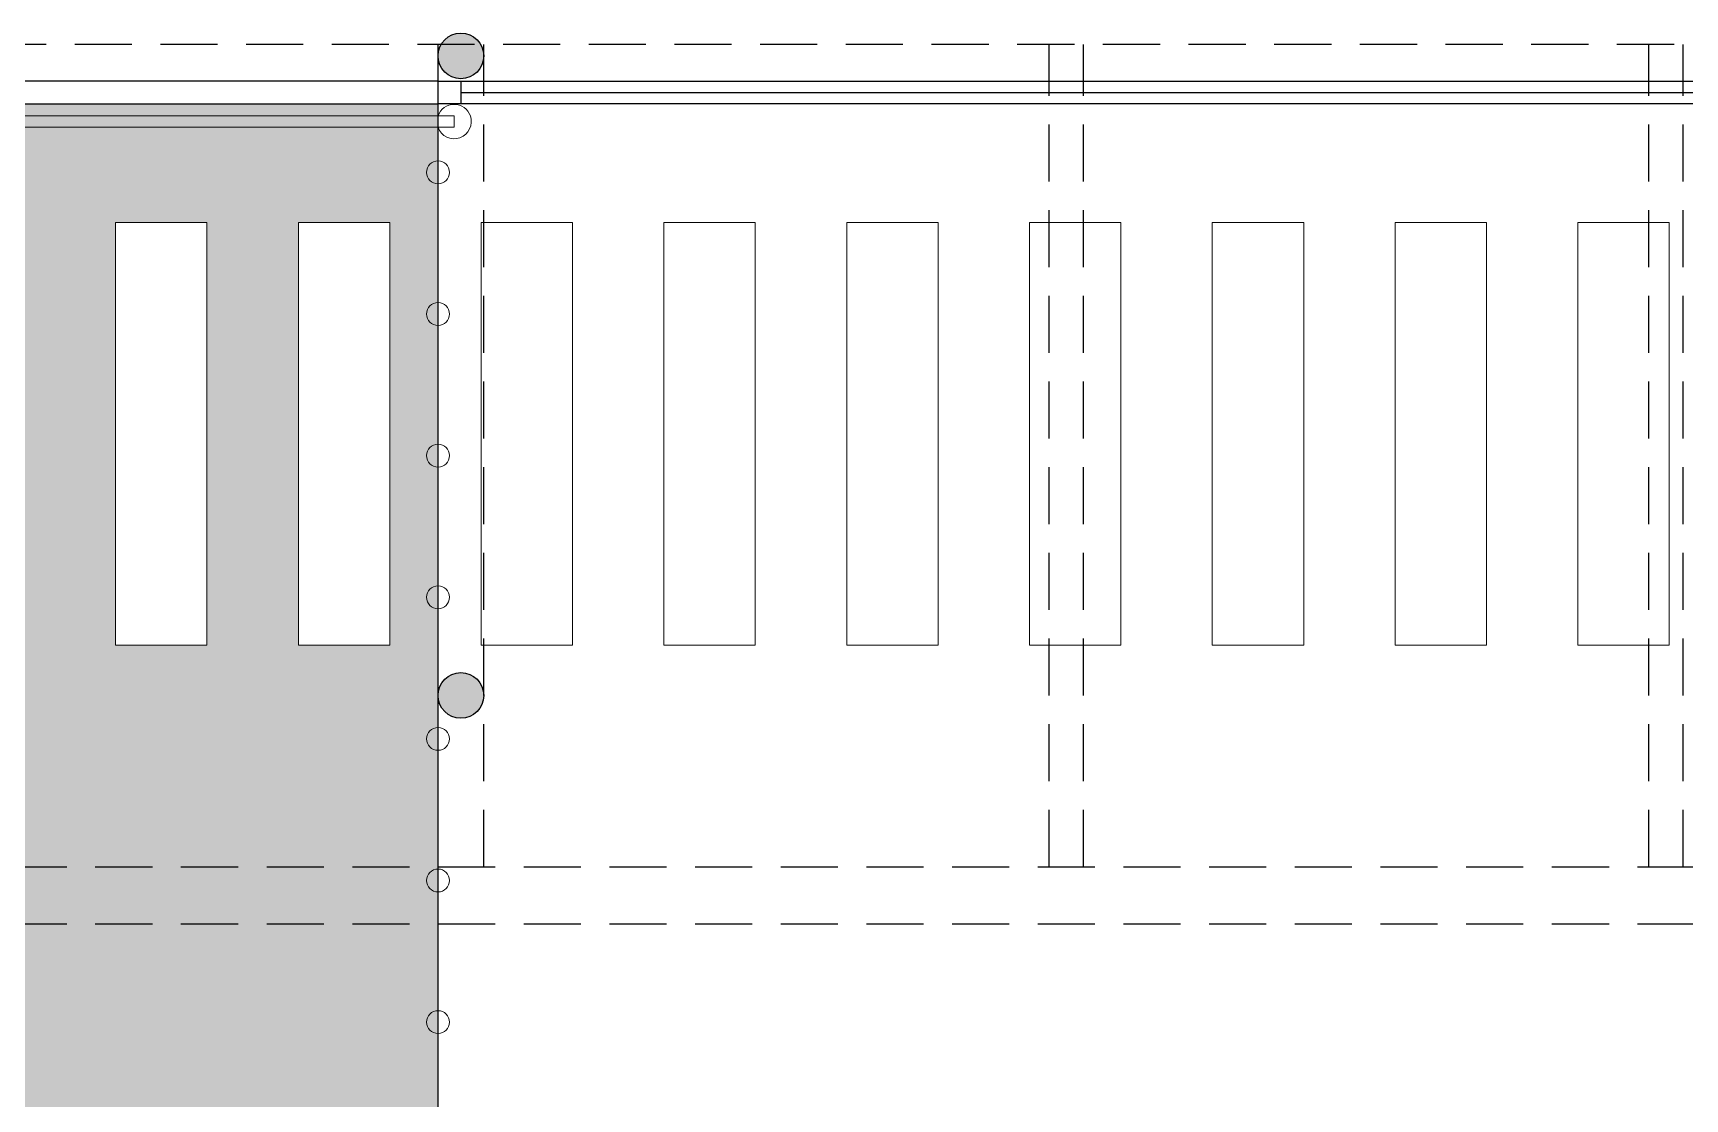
# Model space of a CAD drawing. Header units: inches. Extents: x -309 to 190, y -1585 to -1350.
# Drawn here: x -243.3 to -236.07, y -1380.15 to -1375.49 of the extents above; entities that cross this region are included whole.
import ezdxf

# ---------------------------------------------------------------- set-up
doc = ezdxf.new("R2010")
doc.units = ezdxf.units.IN
doc.header["$MEASUREMENT"] = 0
doc.linetypes.add('HIDDEN', pattern=[0.375, 0.25, -0.125])
doc.layers.get('0').update_dxf_attribs({"color": 9, "linetype": 'CONTINUOUS'})
for name, color, linetype in [('008', 9, 'CONTINUOUS'), ('02', 9, 'CONTINUOUS'), ('CARP', 9, 'CONTINUOUS'), ('color gris', 9, 'CONTINUOUS'), ('HACHS', 9, 'CONTINUOUS'), ('SEÑALIZACION', 9, 'CONTINUOUS')]:
    doc.layers.add(name, color=color, linetype=linetype)
doc.layers.add('None', color=9, linetype='CONTINUOUS', lineweight=5)
doc.layers.add('referencias03', color=9, linetype='CONTINUOUS', lineweight=18)

msp = doc.modelspace()

# ---------------------------------------------------------------- hatches: boundary and pattern name
at = {"layer": 'referencias03', "ltscale": 0.5}
h = msp.add_hatch(color=256, dxfattribs=at)
h.dxf.hatch_style = 1
edge = h.paths.add_edge_path()
edge.add_arc((-241.5318, -1376.0982), 0.05, 180, 540)
h = msp.add_hatch(color=256, dxfattribs=at)
h.dxf.hatch_style = 1
edge = h.paths.add_edge_path()
edge.add_arc((-241.5318, -1376.7182), 0.05, 180, 540)
h = msp.add_hatch(color=256, dxfattribs=at)
h.dxf.hatch_style = 1
edge = h.paths.add_edge_path()
edge.add_arc((-241.5318, -1377.3382), 0.05, 180, 540)
h = msp.add_hatch(color=256, dxfattribs=at)
h.dxf.hatch_style = 1
edge = h.paths.add_edge_path()
edge.add_arc((-241.5318, -1377.9582), 0.05, 180, 540)
h = msp.add_hatch(color=256, dxfattribs=at)
h.dxf.hatch_style = 1
edge = h.paths.add_edge_path()
edge.add_arc((-241.5318, -1378.5782), 0.05, 180, 540)
h = msp.add_hatch(color=256, dxfattribs=at)
h.dxf.hatch_style = 1
edge = h.paths.add_edge_path()
edge.add_arc((-241.5318, -1379.1982), 0.05, 180, 540)
h = msp.add_hatch(color=256, dxfattribs=at)
h.dxf.hatch_style = 1
edge = h.paths.add_edge_path()
edge.add_arc((-241.5318, -1379.8182), 0.05, 0, 360)

# ---------------------------------------------------------------- linework, layer by layer
at = {"linetype": 'HIDDEN'}
for p, q in [((-241.3318, -1379.1382), (-241.3318, -1375.5382)), ((-238.8568, -1379.1382), (-238.8568, -1375.5382)), ((-238.7068, -1379.1382), (-238.7068, -1375.5382)), ((-236.2318, -1379.1382), (-236.2318, -1375.5382)), ((-236.0818, -1379.1382), (-236.0818, -1375.5382))]:
    msp.add_line(p, q, dxfattribs=at)
msp.add_lwpolyline([(-241.5318, -1375.6982), (-234.4119, -1375.6982), (-234.4119, -1375.7982), (-241.5318, -1375.7982)], close=True)
for points in [[(-241.4318, -1375.6982), (-241.4318, -1375.7982)], [(-241.4318, -1375.7482), (-234.5119, -1375.7482)]]:
    msp.add_lwpolyline(points)
msp.add_lwpolyline([(-262.5318, -1379.3882), (-234.6218, -1379.3882)], dxfattribs=at)
at = {"layer": '008'}
msp.add_lwpolyline([(-241.5318, -1375.6982), (-246.5318, -1375.6982)], dxfattribs=at)
at = {"layer": '02'}
for centre in [(-241.4318, -1375.5882), (-241.4318, -1378.3882)]:
    msp.add_circle(centre, 0.1, dxfattribs=at)
at = {"layer": 'CARP'}
msp.add_lwpolyline([(-246.5318, -1375.7982), (-241.5318, -1375.7982)], dxfattribs=at)
at = {"layer": 'None', "linetype": 'Continuous', "lineweight": 5}
msp.add_lwpolyline([(-246.6026, -1375.8508), (-241.4611, -1375.8508), (-241.4611, -1375.9008), (-246.6026, -1375.9008)], close=True, dxfattribs=at)
for start, end in [(19.47122, 160.52878), (199.47122, 19.47122)]:
    msp.add_arc((-241.4611, -1375.8758), 0.075, start, end, dxfattribs=at)
at = {"layer": 'SEÑALIZACION', "linetype": 'Continuous', "lineweight": 0, "flags": 128}
for points in [[(-242.9431, -1376.3182), (-242.9431, -1378.1682), (-242.5431, -1378.1682), (-242.5431, -1376.3182)], [(-242.9431, -1376.3182), (-242.9431, -1378.1682), (-242.5431, -1378.1682), (-242.5431, -1376.3182)], [(-242.1431, -1376.3182), (-242.1431, -1378.1682), (-241.7431, -1378.1682), (-241.7431, -1376.3182)], [(-242.1431, -1376.3182), (-242.1431, -1378.1682), (-241.7431, -1378.1682), (-241.7431, -1376.3182)], [(-241.3431, -1376.3182), (-241.3431, -1378.1682), (-240.9431, -1378.1682), (-240.9431, -1376.3182)], [(-240.1431, -1376.3182), (-240.1431, -1378.1682), (-240.5431, -1378.1682), (-240.5431, -1376.3182)], [(-240.1431, -1376.3182), (-240.1431, -1378.1682), (-240.5431, -1378.1682), (-240.5431, -1376.3182)], [(-239.3431, -1376.3182), (-239.3431, -1378.1682), (-239.7431, -1378.1682), (-239.7431, -1376.3182)], [(-239.3431, -1376.3182), (-239.3431, -1378.1682), (-239.7431, -1378.1682), (-239.7431, -1376.3182)], [(-238.5431, -1376.3182), (-238.5431, -1378.1682), (-238.9431, -1378.1682), (-238.9431, -1376.3182)], [(-238.5431, -1376.3182), (-238.5431, -1378.1682), (-238.9431, -1378.1682), (-238.9431, -1376.3182)], [(-237.7431, -1376.3182), (-237.7431, -1378.1682), (-238.1431, -1378.1682), (-238.1431, -1376.3182)], [(-237.7431, -1376.3182), (-237.7431, -1378.1682), (-238.1431, -1378.1682), (-238.1431, -1376.3182)], [(-236.9431, -1376.3182), (-236.9431, -1378.1682), (-237.3431, -1378.1682), (-237.3431, -1376.3182)], [(-236.9431, -1376.3182), (-236.9431, -1378.1682), (-237.3431, -1378.1682), (-237.3431, -1376.3182)], [(-236.1431, -1376.3182), (-236.1431, -1378.1682), (-236.5431, -1378.1682), (-236.5431, -1376.3182)], [(-236.1431, -1376.3182), (-236.1431, -1378.1682), (-236.5431, -1378.1682), (-236.5431, -1376.3182)]]:
    msp.add_lwpolyline(points, close=True, dxfattribs=at)

# ---------------------------------------------------------------- next in the draw order: wipeouts: each hides what was drawn before it
at = {"linetype": 'Continuous', "lineweight": 5}
for points in [[(-241.4885, -1376.0732), (-241.4863, -1376.0775), (-241.4845, -1376.0821), (-241.4832, -1376.0868), (-241.4823, -1376.0916), (-241.4819, -1376.0965), (-241.482, -1376.1014), (-241.4825, -1376.1063), (-241.4836, -1376.1111), (-241.4851, -1376.1158), (-241.487, -1376.1203), (-241.4894, -1376.1246), (-241.4922, -1376.1286), (-241.4954, -1376.1323), (-241.4989, -1376.1358), (-241.5027, -1376.1388), (-241.5068, -1376.1415), (-241.5112, -1376.1437), (-241.5158, -1376.1455), (-241.5205, -1376.1469), (-241.5253, -1376.1477), (-241.5302, -1376.1481), (-241.5351, -1376.1481), (-241.54, -1376.1475), (-241.5448, -1376.1465), (-241.5495, -1376.145), (-241.554, -1376.143), (-241.5582, -1376.1406), (-241.5623, -1376.1378), (-241.566, -1376.1347), (-241.5694, -1376.1311), (-241.5725, -1376.1273), (-241.5751, -1376.1232), (-241.5774, -1376.1188), (-241.5792, -1376.1142), (-241.5805, -1376.1095), (-241.5814, -1376.1047), (-241.5818, -1376.0998), (-241.5817, -1376.0949), (-241.5812, -1376.09), (-241.5801, -1376.0852), (-241.5786, -1376.0806), (-241.5767, -1376.0761), (-241.5743, -1376.0718), (-241.5715, -1376.0677), (-241.5683, -1376.064), (-241.5648, -1376.0606), (-241.561, -1376.0575), (-241.5568, -1376.0549), (-241.5525, -1376.0526), (-241.5479, -1376.0508), (-241.5432, -1376.0495), (-241.5384, -1376.0486), (-241.5335, -1376.0482), (-241.5286, -1376.0483), (-241.5237, -1376.0488), (-241.5189, -1376.0499), (-241.5142, -1376.0514), (-241.5097, -1376.0533), (-241.5054, -1376.0557), (-241.5014, -1376.0585), (-241.4977, -1376.0617), (-241.4943, -1376.0652), (-241.4912, -1376.069)], [(-241.4885, -1376.6932), (-241.4863, -1376.6975), (-241.4845, -1376.7021), (-241.4832, -1376.7068), (-241.4823, -1376.7116), (-241.4819, -1376.7165), (-241.482, -1376.7214), (-241.4825, -1376.7263), (-241.4836, -1376.7311), (-241.4851, -1376.7358), (-241.487, -1376.7403), (-241.4894, -1376.7446), (-241.4922, -1376.7486), (-241.4954, -1376.7523), (-241.4989, -1376.7558), (-241.5027, -1376.7588), (-241.5068, -1376.7615), (-241.5112, -1376.7637), (-241.5158, -1376.7655), (-241.5205, -1376.7669), (-241.5253, -1376.7677), (-241.5302, -1376.7681), (-241.5351, -1376.7681), (-241.54, -1376.7675), (-241.5448, -1376.7665), (-241.5495, -1376.765), (-241.554, -1376.763), (-241.5582, -1376.7606), (-241.5623, -1376.7578), (-241.566, -1376.7547), (-241.5694, -1376.7511), (-241.5725, -1376.7473), (-241.5751, -1376.7432), (-241.5774, -1376.7388), (-241.5792, -1376.7342), (-241.5805, -1376.7295), (-241.5814, -1376.7247), (-241.5818, -1376.7198), (-241.5817, -1376.7149), (-241.5812, -1376.71), (-241.5801, -1376.7052), (-241.5786, -1376.7006), (-241.5767, -1376.6961), (-241.5743, -1376.6918), (-241.5715, -1376.6877), (-241.5683, -1376.684), (-241.5648, -1376.6806), (-241.561, -1376.6775), (-241.5568, -1376.6749), (-241.5525, -1376.6726), (-241.5479, -1376.6708), (-241.5432, -1376.6695), (-241.5384, -1376.6686), (-241.5335, -1376.6682), (-241.5286, -1376.6683), (-241.5237, -1376.6688), (-241.5189, -1376.6699), (-241.5142, -1376.6714), (-241.5097, -1376.6733), (-241.5054, -1376.6757), (-241.5014, -1376.6785), (-241.4977, -1376.6817), (-241.4943, -1376.6852), (-241.4912, -1376.689)], [(-241.4885, -1377.3132), (-241.4863, -1377.3175), (-241.4845, -1377.3221), (-241.4832, -1377.3268), (-241.4823, -1377.3316), (-241.4819, -1377.3365), (-241.482, -1377.3414), (-241.4825, -1377.3463), (-241.4836, -1377.3511), (-241.4851, -1377.3558), (-241.487, -1377.3603), (-241.4894, -1377.3646), (-241.4922, -1377.3686), (-241.4954, -1377.3723), (-241.4989, -1377.3758), (-241.5027, -1377.3788), (-241.5068, -1377.3815), (-241.5112, -1377.3837), (-241.5158, -1377.3855), (-241.5205, -1377.3869), (-241.5253, -1377.3877), (-241.5302, -1377.3881), (-241.5351, -1377.3881), (-241.54, -1377.3875), (-241.5448, -1377.3865), (-241.5495, -1377.385), (-241.554, -1377.383), (-241.5582, -1377.3806), (-241.5623, -1377.3778), (-241.566, -1377.3747), (-241.5694, -1377.3711), (-241.5725, -1377.3673), (-241.5751, -1377.3632), (-241.5774, -1377.3588), (-241.5792, -1377.3542), (-241.5805, -1377.3495), (-241.5814, -1377.3447), (-241.5818, -1377.3398), (-241.5817, -1377.3349), (-241.5812, -1377.33), (-241.5801, -1377.3252), (-241.5786, -1377.3206), (-241.5767, -1377.3161), (-241.5743, -1377.3118), (-241.5715, -1377.3077), (-241.5683, -1377.304), (-241.5648, -1377.3006), (-241.561, -1377.2975), (-241.5568, -1377.2949), (-241.5525, -1377.2926), (-241.5479, -1377.2908), (-241.5432, -1377.2895), (-241.5384, -1377.2886), (-241.5335, -1377.2882), (-241.5286, -1377.2883), (-241.5237, -1377.2888), (-241.5189, -1377.2899), (-241.5142, -1377.2914), (-241.5097, -1377.2933), (-241.5054, -1377.2957), (-241.5014, -1377.2985), (-241.4977, -1377.3017), (-241.4943, -1377.3052), (-241.4912, -1377.309)], [(-241.4885, -1377.9332), (-241.4863, -1377.9375), (-241.4845, -1377.9421), (-241.4832, -1377.9468), (-241.4823, -1377.9516), (-241.4819, -1377.9565), (-241.482, -1377.9614), (-241.4825, -1377.9663), (-241.4836, -1377.9711), (-241.4851, -1377.9758), (-241.487, -1377.9803), (-241.4894, -1377.9846), (-241.4922, -1377.9886), (-241.4954, -1377.9923), (-241.4989, -1377.9958), (-241.5027, -1377.9988), (-241.5068, -1378.0015), (-241.5112, -1378.0037), (-241.5158, -1378.0055), (-241.5205, -1378.0069), (-241.5253, -1378.0077), (-241.5302, -1378.0081), (-241.5351, -1378.0081), (-241.54, -1378.0075), (-241.5448, -1378.0065), (-241.5495, -1378.005), (-241.554, -1378.003), (-241.5582, -1378.0006), (-241.5623, -1377.9978), (-241.566, -1377.9947), (-241.5694, -1377.9911), (-241.5725, -1377.9873), (-241.5751, -1377.9832), (-241.5774, -1377.9788), (-241.5792, -1377.9742), (-241.5805, -1377.9695), (-241.5814, -1377.9647), (-241.5818, -1377.9598), (-241.5817, -1377.9549), (-241.5812, -1377.95), (-241.5801, -1377.9452), (-241.5786, -1377.9406), (-241.5767, -1377.9361), (-241.5743, -1377.9318), (-241.5715, -1377.9277), (-241.5683, -1377.924), (-241.5648, -1377.9206), (-241.561, -1377.9175), (-241.5568, -1377.9149), (-241.5525, -1377.9126), (-241.5479, -1377.9108), (-241.5432, -1377.9095), (-241.5384, -1377.9086), (-241.5335, -1377.9082), (-241.5286, -1377.9083), (-241.5237, -1377.9088), (-241.5189, -1377.9099), (-241.5142, -1377.9114), (-241.5097, -1377.9133), (-241.5054, -1377.9157), (-241.5014, -1377.9185), (-241.4977, -1377.9217), (-241.4943, -1377.9252), (-241.4912, -1377.929)], [(-241.4885, -1378.5532), (-241.4863, -1378.5575), (-241.4845, -1378.5621), (-241.4832, -1378.5668), (-241.4823, -1378.5716), (-241.4819, -1378.5765), (-241.482, -1378.5814), (-241.4825, -1378.5863), (-241.4836, -1378.5911), (-241.4851, -1378.5958), (-241.487, -1378.6003), (-241.4894, -1378.6046), (-241.4922, -1378.6086), (-241.4954, -1378.6123), (-241.4989, -1378.6158), (-241.5027, -1378.6188), (-241.5068, -1378.6215), (-241.5112, -1378.6237), (-241.5158, -1378.6255), (-241.5205, -1378.6269), (-241.5253, -1378.6277), (-241.5302, -1378.6281), (-241.5351, -1378.6281), (-241.54, -1378.6275), (-241.5448, -1378.6265), (-241.5495, -1378.625), (-241.554, -1378.623), (-241.5582, -1378.6206), (-241.5623, -1378.6178), (-241.566, -1378.6147), (-241.5694, -1378.6111), (-241.5725, -1378.6073), (-241.5751, -1378.6032), (-241.5774, -1378.5988), (-241.5792, -1378.5942), (-241.5805, -1378.5895), (-241.5814, -1378.5847), (-241.5818, -1378.5798), (-241.5817, -1378.5749), (-241.5812, -1378.57), (-241.5801, -1378.5652), (-241.5786, -1378.5606), (-241.5767, -1378.5561), (-241.5743, -1378.5518), (-241.5715, -1378.5477), (-241.5683, -1378.544), (-241.5648, -1378.5406), (-241.561, -1378.5375), (-241.5568, -1378.5349), (-241.5525, -1378.5326), (-241.5479, -1378.5308), (-241.5432, -1378.5295), (-241.5384, -1378.5286), (-241.5335, -1378.5282), (-241.5286, -1378.5283), (-241.5237, -1378.5288), (-241.5189, -1378.5299), (-241.5142, -1378.5314), (-241.5097, -1378.5333), (-241.5054, -1378.5357), (-241.5014, -1378.5385), (-241.4977, -1378.5417), (-241.4943, -1378.5452), (-241.4912, -1378.549)], [(-241.4885, -1379.1732), (-241.4863, -1379.1775), (-241.4845, -1379.1821), (-241.4832, -1379.1868), (-241.4823, -1379.1916), (-241.4819, -1379.1965), (-241.482, -1379.2014), (-241.4825, -1379.2063), (-241.4836, -1379.2111), (-241.4851, -1379.2158), (-241.487, -1379.2203), (-241.4894, -1379.2246), (-241.4922, -1379.2286), (-241.4954, -1379.2323), (-241.4989, -1379.2358), (-241.5027, -1379.2388), (-241.5068, -1379.2415), (-241.5112, -1379.2437), (-241.5158, -1379.2455), (-241.5205, -1379.2469), (-241.5253, -1379.2477), (-241.5302, -1379.2481), (-241.5351, -1379.2481), (-241.54, -1379.2475), (-241.5448, -1379.2465), (-241.5495, -1379.245), (-241.554, -1379.243), (-241.5582, -1379.2406), (-241.5623, -1379.2378), (-241.566, -1379.2347), (-241.5694, -1379.2311), (-241.5725, -1379.2273), (-241.5751, -1379.2232), (-241.5774, -1379.2188), (-241.5792, -1379.2142), (-241.5805, -1379.2095), (-241.5814, -1379.2047), (-241.5818, -1379.1998), (-241.5817, -1379.1949), (-241.5812, -1379.19), (-241.5801, -1379.1852), (-241.5786, -1379.1806), (-241.5767, -1379.1761), (-241.5743, -1379.1718), (-241.5715, -1379.1677), (-241.5683, -1379.164), (-241.5648, -1379.1606), (-241.561, -1379.1575), (-241.5568, -1379.1549), (-241.5525, -1379.1526), (-241.5479, -1379.1508), (-241.5432, -1379.1495), (-241.5384, -1379.1486), (-241.5335, -1379.1482), (-241.5286, -1379.1483), (-241.5237, -1379.1488), (-241.5189, -1379.1499), (-241.5142, -1379.1514), (-241.5097, -1379.1533), (-241.5054, -1379.1557), (-241.5014, -1379.1585), (-241.4977, -1379.1617), (-241.4943, -1379.1652), (-241.4912, -1379.169)], [(-241.4885, -1379.7932), (-241.4863, -1379.7975), (-241.4845, -1379.8021), (-241.4832, -1379.8068), (-241.4823, -1379.8116), (-241.4819, -1379.8165), (-241.482, -1379.8214), (-241.4825, -1379.8263), (-241.4836, -1379.8311), (-241.4851, -1379.8358), (-241.487, -1379.8403), (-241.4894, -1379.8446), (-241.4922, -1379.8486), (-241.4954, -1379.8523), (-241.4989, -1379.8558), (-241.5027, -1379.8588), (-241.5068, -1379.8615), (-241.5112, -1379.8637), (-241.5158, -1379.8655), (-241.5205, -1379.8669), (-241.5253, -1379.8677), (-241.5302, -1379.8681), (-241.5351, -1379.8681), (-241.54, -1379.8675), (-241.5448, -1379.8665), (-241.5495, -1379.865), (-241.554, -1379.863), (-241.5582, -1379.8606), (-241.5623, -1379.8578), (-241.566, -1379.8547), (-241.5694, -1379.8511), (-241.5725, -1379.8473), (-241.5751, -1379.8432), (-241.5774, -1379.8388), (-241.5792, -1379.8342), (-241.5805, -1379.8295), (-241.5814, -1379.8247), (-241.5818, -1379.8198), (-241.5817, -1379.8149), (-241.5812, -1379.81), (-241.5801, -1379.8052), (-241.5786, -1379.8006), (-241.5767, -1379.7961), (-241.5743, -1379.7918), (-241.5715, -1379.7877), (-241.5683, -1379.784), (-241.5648, -1379.7806), (-241.561, -1379.7775), (-241.5568, -1379.7749), (-241.5525, -1379.7726), (-241.5479, -1379.7708), (-241.5432, -1379.7695), (-241.5384, -1379.7686), (-241.5335, -1379.7682), (-241.5286, -1379.7683), (-241.5237, -1379.7688), (-241.5189, -1379.7699), (-241.5142, -1379.7714), (-241.5097, -1379.7733), (-241.5054, -1379.7757), (-241.5014, -1379.7785), (-241.4977, -1379.7817), (-241.4943, -1379.7852), (-241.4912, -1379.789)]]:
    msp.add_wipeout(points, dxfattribs=at).dxf.layer = 'None'

# ---------------------------------------------------------------- next in the draw order: hatches: boundary and pattern name
at = {"layer": 'color gris'}
h = msp.add_hatch(color=256, dxfattribs=at)
edge = h.paths.add_edge_path()
edge.add_arc((-241.4318, -1375.5882), 0.1, 0, 360)
edge = h.paths.add_edge_path()
edge.add_arc((-241.4318, -1378.3882), 0.1, 0, 360)
edge = h.paths.add_edge_path()
edge.add_arc((-246.7318, -1378.3882), 0.1, 0, 360)
edge = h.paths.add_edge_path()
edge.add_arc((-246.7318, -1375.5882), 0.1, 0, 360)
edge = h.paths.add_edge_path()
edge.add_arc((-252.0318, -1375.5882), 0.1, 0, 360)
edge = h.paths.add_edge_path()
edge.add_arc((-252.0318, -1378.3882), 0.1, 0, 360)
edge = h.paths.add_edge_path()
edge.add_arc((-257.3318, -1375.5882), 0.1, 0, 360)
edge = h.paths.add_edge_path()
edge.add_arc((-257.3318, -1378.3882), 0.1, 0, 360)
at = {"layer": 'HACHS'}
h = msp.add_hatch(dxfattribs=at)
h.set_pattern_fill('AR-HBONE', color=256, scale=0.03, angle=-1e-14)
edge = h.paths.add_edge_path()
edge.add_line((-257.5318, -1375.7982), (-262.5318, -1375.7982))
edge.add_line((-262.5318, -1375.7982), (-262.5318, -1379.3882))
edge.add_line((-262.5318, -1379.3882), (-264.4918, -1379.3882))
edge.add_line((-264.4918, -1379.3882), (-264.4918, -1375.571))
edge.add_line((-264.4918, -1375.571), (-268.5332, -1379.6124))
edge.add_line((-268.5332, -1379.6124), (-268.5332, -1380.2142))
edge.add_line((-268.5332, -1380.2142), (-263.5318, -1380.2142))
edge.add_line((-263.5318, -1380.2142), (-263.5318, -1395.2142))
edge.add_line((-263.5318, -1395.2142), (-268.5318, -1395.2142))
edge.add_line((-268.5318, -1395.2142), (-268.5318, -1397.7142))
edge.add_line((-268.5318, -1397.7142), (-263.5318, -1397.7142))
edge.add_line((-263.5318, -1397.7142), (-263.5318, -1415.2142))
edge.add_line((-263.5318, -1415.2142), (-268.403, -1415.2142))
edge.add_line((-268.403, -1415.2142), (-264.409, -1419.2082))
edge.add_line((-264.409, -1419.2082), (-236.5318, -1419.2082))
edge.add_line((-236.5318, -1419.2082), (-236.5318, -1417.9618))
edge.add_line((-236.5318, -1417.9618), (-241.5318, -1417.9618))
edge.add_line((-241.5318, -1417.9618), (-241.5318, -1400.4618))
edge.add_line((-241.5318, -1400.4618), (-236.5318, -1400.4618))
edge.add_line((-236.5318, -1400.4618), (-236.5318, -1395.3142))
edge.add_line((-236.5318, -1395.3142), (-241.5318, -1395.3142))
edge.add_line((-241.5318, -1395.3142), (-241.5318, -1375.7982))
edge.add_line((-241.5318, -1375.7982), (-246.5318, -1375.7982))
edge.add_line((-246.5318, -1375.7982), (-246.5318, -1378.4182))
edge.add_arc((-246.9318, -1378.4182), 0.4, -90, 0, ccw=False)
edge.add_line((-246.9318, -1378.8182), (-257.1318, -1378.8182))
edge.add_arc((-257.1318, -1378.4182), 0.4, 180, 270, ccw=False)
edge.add_line((-257.5318, -1378.4182), (-257.5318, -1376.0565))
edge.add_line((-257.5318, -1376.0565), (-257.5318, -1375.7982))
h.paths.add_polyline_path([(-247.5318, -1385.3142), (-257.5318, -1385.3142), (-257.5318, -1395.3142), (-247.5318, -1395.3142)], flags=16)
h.paths.add_polyline_path([(-257.5318, -1397.7142), (-247.5318, -1397.7142), (-247.5318, -1412.7142), (-257.5318, -1412.7142)], flags=16)
h.paths.add_polyline_path([(-238.3318, -1395.6392), (-238.3318, -1397.4892), (-237.9318, -1397.4892), (-237.9318, -1395.6392)], flags=0)
h.paths.add_polyline_path([(-237.5318, -1395.6392), (-237.5318, -1397.4892), (-237.1318, -1397.4892), (-237.1318, -1395.6392)], flags=16)
h.paths.add_polyline_path([(-238.3318, -1395.6392), (-238.3318, -1397.4892), (-237.9318, -1397.4892), (-237.9318, -1395.6392)], flags=16)
h.paths.add_polyline_path([(-237.5318, -1395.6392), (-237.5318, -1397.4892), (-237.1318, -1397.4892), (-237.1318, -1395.6392)], flags=0)
h.paths.add_polyline_path([(-239.5318, -1395.6392), (-239.5318, -1397.4892), (-239.9318, -1397.4892), (-239.9318, -1395.6392)], flags=0)
h.paths.add_polyline_path([(-240.3318, -1395.6392), (-240.3318, -1397.4892), (-240.7318, -1397.4892), (-240.7318, -1395.6392)], flags=16)
h.paths.add_polyline_path([(-241.1318, -1395.6392), (-241.1318, -1397.4892), (-241.5318, -1397.4892), (-241.5318, -1395.6392)], flags=16)
h.paths.add_polyline_path([(-241.9318, -1395.6392), (-241.9318, -1397.4892), (-242.3318, -1397.4892), (-242.3318, -1395.6392)], flags=0)
h.paths.add_polyline_path([(-238.7318, -1395.6392), (-238.7318, -1397.4892), (-239.1318, -1397.4892), (-239.1318, -1395.6392)], flags=16)
h.paths.add_polyline_path([(-239.5318, -1395.6392), (-239.5318, -1397.4892), (-239.9318, -1397.4892), (-239.9318, -1395.6392)], flags=16)
h.paths.add_polyline_path([(-240.3318, -1395.6392), (-240.3318, -1397.4892), (-240.7318, -1397.4892), (-240.7318, -1395.6392)], flags=0)
h.paths.add_polyline_path([(-241.9318, -1395.6392), (-241.9318, -1397.4892), (-242.3318, -1397.4892), (-242.3318, -1395.6392)], flags=16)
h.paths.add_polyline_path([(-238.7318, -1395.6392), (-238.7318, -1397.4892), (-239.1318, -1397.4892), (-239.1318, -1395.6392)], flags=0)
h.paths.add_polyline_path([(-243.1318, -1395.6392), (-243.1318, -1397.4892), (-242.7318, -1397.4892), (-242.7318, -1395.6392)], flags=16)
h.paths.add_polyline_path([(-243.9318, -1395.6392), (-243.9318, -1397.4892), (-243.5318, -1397.4892), (-243.5318, -1395.6392)], flags=0)
h.paths.add_polyline_path([(-243.1318, -1395.6392), (-243.1318, -1397.4892), (-242.7318, -1397.4892), (-242.7318, -1395.6392)], flags=0)
h.paths.add_polyline_path([(-243.9318, -1395.6392), (-243.9318, -1397.4892), (-243.5318, -1397.4892), (-243.5318, -1395.6392)], flags=16)
h.paths.add_polyline_path([(-244.7318, -1395.6392), (-244.7318, -1397.4892), (-244.3318, -1397.4892), (-244.3318, -1395.6392)], flags=16)
h.paths.add_polyline_path([(-258.3318, -1395.6392), (-258.3318, -1397.4892), (-257.9318, -1397.4892), (-257.9318, -1395.6392)], flags=16)
h.paths.add_polyline_path([(-259.9318, -1395.6392), (-259.9318, -1397.4892), (-259.5318, -1397.4892), (-259.5318, -1395.6392)], flags=16)
h.paths.add_polyline_path([(-259.1318, -1395.6392), (-259.1318, -1397.4892), (-258.7318, -1397.4892), (-258.7318, -1395.6392)], flags=0)
h.paths.add_polyline_path([(-258.3318, -1395.6392), (-258.3318, -1397.4892), (-257.9318, -1397.4892), (-257.9318, -1395.6392)], flags=0)
h.paths.add_polyline_path([(-259.9318, -1395.6392), (-259.9318, -1397.4892), (-259.5318, -1397.4892), (-259.5318, -1395.6392)], flags=0)
h.paths.add_polyline_path([(-259.1318, -1395.6392), (-259.1318, -1397.4892), (-258.7318, -1397.4892), (-258.7318, -1395.6392)], flags=16)
h.paths.add_polyline_path([(-246.3318, -1395.6392), (-246.3318, -1397.4892), (-245.9318, -1397.4892), (-245.9318, -1395.6392)], flags=0)
h.paths.add_polyline_path([(-245.5318, -1395.6392), (-245.5318, -1397.4892), (-245.1318, -1397.4892), (-245.1318, -1395.6392)], flags=16)
h.paths.add_polyline_path([(-247.1318, -1395.6392), (-247.1318, -1397.4892), (-246.7318, -1397.4892), (-246.7318, -1395.6392)], flags=16)
h.paths.add_polyline_path([(-246.3318, -1395.6392), (-246.3318, -1397.4892), (-245.9318, -1397.4892), (-245.9318, -1395.6392)], flags=16)
h.paths.add_polyline_path([(-245.5318, -1395.6392), (-245.5318, -1397.4892), (-245.1318, -1397.4892), (-245.1318, -1395.6392)], flags=0)
h.paths.add_polyline_path([(-247.1318, -1395.6392), (-247.1318, -1397.4892), (-246.7318, -1397.4892), (-246.7318, -1395.6392)], flags=0)
h.paths.add_polyline_path([(-256.3318, -1395.6392), (-256.3318, -1397.4892), (-256.7318, -1397.4892), (-256.7318, -1395.6392)], flags=0)
h.paths.add_polyline_path([(-257.1318, -1395.6392), (-257.1318, -1397.4892), (-257.5318, -1397.4892), (-257.5318, -1395.6392)], flags=16)
h.paths.add_polyline_path([(-253.1318, -1395.6392), (-253.1318, -1397.4892), (-253.5318, -1397.4892), (-253.5318, -1395.6392)], flags=0)
h.paths.add_polyline_path([(-253.9318, -1395.6392), (-253.9318, -1397.4892), (-254.3318, -1397.4892), (-254.3318, -1395.6392)], flags=0)
h.paths.add_polyline_path([(-254.7318, -1395.6392), (-254.7318, -1397.4892), (-255.1318, -1397.4892), (-255.1318, -1395.6392)], flags=0)
h.paths.add_polyline_path([(-255.5318, -1395.6392), (-255.5318, -1397.4892), (-255.9318, -1397.4892), (-255.9318, -1395.6392)], flags=16)
h.paths.add_polyline_path([(-252.3318, -1395.6392), (-252.3318, -1397.4892), (-252.7318, -1397.4892), (-252.7318, -1395.6392)], flags=0)
h.paths.add_polyline_path([(-247.5318, -1395.6392), (-247.5318, -1397.4892), (-247.9318, -1397.4892), (-247.9318, -1395.6392)], flags=16)
h.paths.add_polyline_path([(-249.1318, -1395.6392), (-249.1318, -1397.4892), (-249.5318, -1397.4892), (-249.5318, -1395.6392)], flags=16)
h.paths.add_polyline_path([(-249.9318, -1395.6392), (-249.9318, -1397.4892), (-250.3318, -1397.4892), (-250.3318, -1395.6392)], flags=0)
h.paths.add_polyline_path([(-250.7318, -1395.6392), (-250.7318, -1397.4892), (-251.1318, -1397.4892), (-251.1318, -1395.6392)], flags=0)
h.paths.add_polyline_path([(-251.5318, -1395.6392), (-251.5318, -1397.4892), (-251.9318, -1397.4892), (-251.9318, -1395.6392)], flags=16)
h.paths.add_polyline_path([(-248.3318, -1395.6392), (-248.3318, -1397.4892), (-248.7318, -1397.4892), (-248.7318, -1395.6392)], flags=0)
h.paths.add_polyline_path([(-256.3318, -1395.6392), (-256.3318, -1397.4892), (-256.7318, -1397.4892), (-256.7318, -1395.6392)], flags=16)
h.paths.add_polyline_path([(-257.1318, -1395.6392), (-257.1318, -1397.4892), (-257.5318, -1397.4892), (-257.5318, -1395.6392)], flags=0)
h.paths.add_polyline_path([(-253.1318, -1395.6392), (-253.1318, -1397.4892), (-253.5318, -1397.4892), (-253.5318, -1395.6392)], flags=16)
h.paths.add_polyline_path([(-253.9318, -1395.6392), (-253.9318, -1397.4892), (-254.3318, -1397.4892), (-254.3318, -1395.6392)], flags=16)
h.paths.add_polyline_path([(-254.7318, -1395.6392), (-254.7318, -1397.4892), (-255.1318, -1397.4892), (-255.1318, -1395.6392)], flags=16)
h.paths.add_polyline_path([(-255.5318, -1395.6392), (-255.5318, -1397.4892), (-255.9318, -1397.4892), (-255.9318, -1395.6392)], flags=0)
h.paths.add_polyline_path([(-252.3318, -1395.6392), (-252.3318, -1397.4892), (-252.7318, -1397.4892), (-252.7318, -1395.6392)], flags=16)
h.paths.add_polyline_path([(-247.5318, -1395.6392), (-247.5318, -1397.4892), (-247.9318, -1397.4892), (-247.9318, -1395.6392)], flags=0)
h.paths.add_polyline_path([(-249.1318, -1395.6392), (-249.1318, -1397.4892), (-249.5318, -1397.4892), (-249.5318, -1395.6392)], flags=0)
h.paths.add_polyline_path([(-249.9318, -1395.6392), (-249.9318, -1397.4892), (-250.3318, -1397.4892), (-250.3318, -1395.6392)], flags=16)
h.paths.add_polyline_path([(-250.7318, -1395.6392), (-250.7318, -1397.4892), (-251.1318, -1397.4892), (-251.1318, -1395.6392)], flags=16)
h.paths.add_polyline_path([(-251.5318, -1395.6392), (-251.5318, -1397.4892), (-251.9318, -1397.4892), (-251.9318, -1395.6392)], flags=0)
h.paths.add_polyline_path([(-248.3318, -1395.6392), (-248.3318, -1397.4892), (-248.7318, -1397.4892), (-248.7318, -1395.6392)], flags=16)
h.paths.add_polyline_path([(-260.7318, -1395.6392), (-260.7318, -1397.4892), (-260.3318, -1397.4892), (-260.3318, -1395.6392)], flags=16)
h.paths.add_polyline_path([(-261.5318, -1395.6392), (-261.5318, -1397.4892), (-261.1318, -1397.4892), (-261.1318, -1395.6392)], flags=16)
h.paths.add_polyline_path([(-262.3318, -1395.6392), (-262.3318, -1397.4892), (-261.9318, -1397.4892), (-261.9318, -1395.6392)], flags=16)
h.paths.add_polyline_path([(-263.1318, -1395.6392), (-263.1318, -1397.4892), (-262.7318, -1397.4892), (-262.7318, -1395.6392)], flags=16)
h.paths.add_polyline_path([(-261.5318, -1395.6392), (-261.5318, -1397.4892), (-261.1318, -1397.4892), (-261.1318, -1395.6392)], flags=0)
h.paths.add_polyline_path([(-262.3318, -1395.6392), (-262.3318, -1397.4892), (-261.9318, -1397.4892), (-261.9318, -1395.6392)], flags=0)
h.paths.add_polyline_path([(-263.1318, -1395.6392), (-263.1318, -1397.4892), (-262.7318, -1397.4892), (-262.7318, -1395.6392)], flags=0)
h.paths.add_polyline_path([(-243.7431, -1376.3182), (-243.7431, -1378.1682), (-243.3431, -1378.1682), (-243.3431, -1376.3182)], flags=0)
h.paths.add_polyline_path([(-242.9431, -1376.3182), (-242.9431, -1378.1682), (-242.5431, -1378.1682), (-242.5431, -1376.3182)], flags=16)
h.paths.add_polyline_path([(-242.1431, -1376.3182), (-242.1431, -1378.1682), (-241.7431, -1378.1682), (-241.7431, -1376.3182)], flags=0)
h.paths.add_polyline_path([(-243.7431, -1376.3182), (-243.7431, -1378.1682), (-243.3431, -1378.1682), (-243.3431, -1376.3182)], flags=16)
h.paths.add_polyline_path([(-242.9431, -1376.3182), (-242.9431, -1378.1682), (-242.5431, -1378.1682), (-242.5431, -1376.3182)], flags=0)
h.paths.add_polyline_path([(-242.1431, -1376.3182), (-242.1431, -1378.1682), (-241.7431, -1378.1682), (-241.7431, -1376.3182)], flags=16)
h.paths.add_polyline_path([(-244.1431, -1376.3182), (-244.1431, -1378.1682), (-244.5431, -1378.1682), (-244.5431, -1376.3182)], flags=16)
h.paths.add_polyline_path([(-246.1431, -1376.3182), (-246.1431, -1378.1682), (-245.7431, -1378.1682), (-245.7431, -1376.3182)], flags=16)
h.paths.add_polyline_path([(-244.9431, -1376.3182), (-244.9431, -1378.1682), (-245.3431, -1378.1682), (-245.3431, -1376.3182)], flags=16)
h.paths.add_polyline_path([(-244.9431, -1376.3182), (-244.9431, -1378.1682), (-245.3431, -1378.1682), (-245.3431, -1376.3182)], flags=0)

# ---------------------------------------------------------------- next in the draw order: linework, layer by layer
at = {"linetype": 'HIDDEN'}
msp.add_line((-241.5318, -1379.1382), (-241.5318, -1375.5382), dxfattribs=at)
for points in [[(-234.6218, -1379.0882), (-234.6218, -1375.5382), (-262.5318, -1375.5382)], [(-262.5318, -1379.1382), (-234.6218, -1379.1382)]]:
    msp.add_lwpolyline(points, dxfattribs=at)
at = {"layer": 'CARP', "flags": 128}
msp.add_lwpolyline([(-241.5318, -1380.6142), (-241.5318, -1375.7982)], dxfattribs=at)
at = {"layer": 'None', "linetype": 'Continuous', "lineweight": 5}
for centre in [(-241.5318, -1376.0982), (-241.5318, -1376.7182), (-241.5318, -1377.3382), (-241.5318, -1377.9582), (-241.5318, -1378.5782), (-241.5318, -1379.1982), (-241.5318, -1379.8182)]:
    msp.add_circle(centre, 0.05, dxfattribs=at)

doc.saveas('drawing.dxf')
